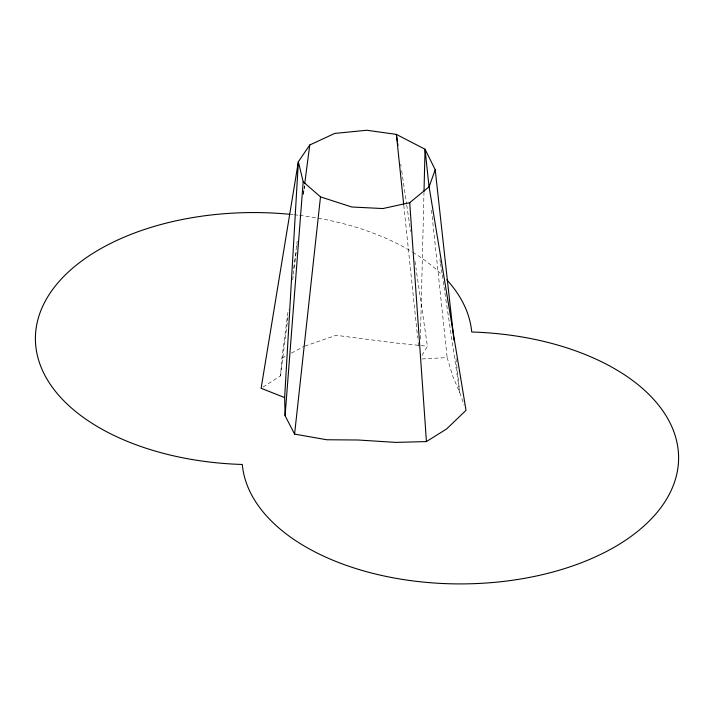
<?xml version="1.0" encoding="UTF-8"?>
<svg xmlns="http://www.w3.org/2000/svg" width="714" height="714" viewBox="0 0 714 714"><rect width="100%" height="100%" fill="white"/><g stroke="black" fill="none" stroke-linecap="round" stroke-linejoin="round"><path stroke-width="0.54" stroke-dasharray="3.57 2.68" d="M420.376 339.079L423.982 192.539M262.966 387.104L280.513 375.885L281.932 358.151L288.277 309.555M280.513 375.885L287.367 321.755M287.51 320.648L288.206 315.124M292.686 279.772L293.249 275.354M293.392 274.247L296.328 251.051M296.89 246.625L297.167 244.42M303.468 194.699L304.583 185.863M293.615 268.687L297.211 241.073M303.414 193.583L303.852 190.272M303.994 189.165L304.423 185.854M422.036 355.385L427.418 346.183L415.941 267.866M281.932 358.151L285.725 356.125M291.419 353.091L303.753 346.513M304.789 346.156L336.053 335.294L394.726 342.898L427.418 346.183M422.063 358.946L447.16 357.58L452.846 376.457L459.727 392.486L464.171 405.079M439.904 259.369L440.395 262.672M440.565 263.778L441.216 268.178M441.377 269.276L442.037 273.676M442.198 274.774L443.019 280.272M443.18 281.378L443.84 285.778M444.001 286.876L459.727 392.486L455.702 355.92M400.732 164.175L401.054 166.38M401.705 170.798L406.561 203.883M406.721 204.989L410.604 231.461M414.968 261.244L415.771 266.759M431.515 210.193L447.16 357.58M403.785 205.221L417.681 338.034M418.145 342.461L418.609 346.888M291.08 214.423A218.305 126.039 0 0 1 293.222 214.646M294.293 214.762A218.305 126.039 0 0 1 298.568 215.253M299.63 215.378A218.305 126.039 0 0 1 411.826 251.703M412.754 252.265A218.305 126.039 0 0 1 441.618 274.444"/><path stroke-width="1.07" d="M424.009 191.423L425.053 149.244L396.368 134.393L366.853 130.26L334.705 133.429L309.76 144.987L298.345 161.739L261.119 388.282L284.645 397.573L285.091 415.726L294.587 434.103L326.709 439.753L358.142 440.002L395.708 442.394L426.436 441.573L446.58 428.98L466.028 410.327L429.096 186.765L435.219 169.736L425.053 149.244L429.052 186.916M284.645 397.573L298.345 161.739L303.191 181.793L285.091 415.726M294.587 434.103L320.488 196.885L303.191 181.793M304.717 183.641L309.76 144.987M320.488 196.885L351.797 207.006L382.865 208.55L409.72 202.696L429.096 186.765M397.341 141.015L396.368 134.393L403.669 204.115M397.662 143.219L397.984 145.424M435.219 169.736L453.997 340.399M409.72 202.696L426.436 441.573M290.009 214.316A218.305 126.039 0 0 0 36.717 324.799A218.305 126.039 0 0 0 242.287 464.466A218.305 126.039 0 0 0 464.1 583.891A218.305 126.039 0 0 0 678.568 460.066A218.305 126.039 0 0 0 471.713 332.001A218.305 126.039 0 0 0 446.821 279.817"/></g></svg>
